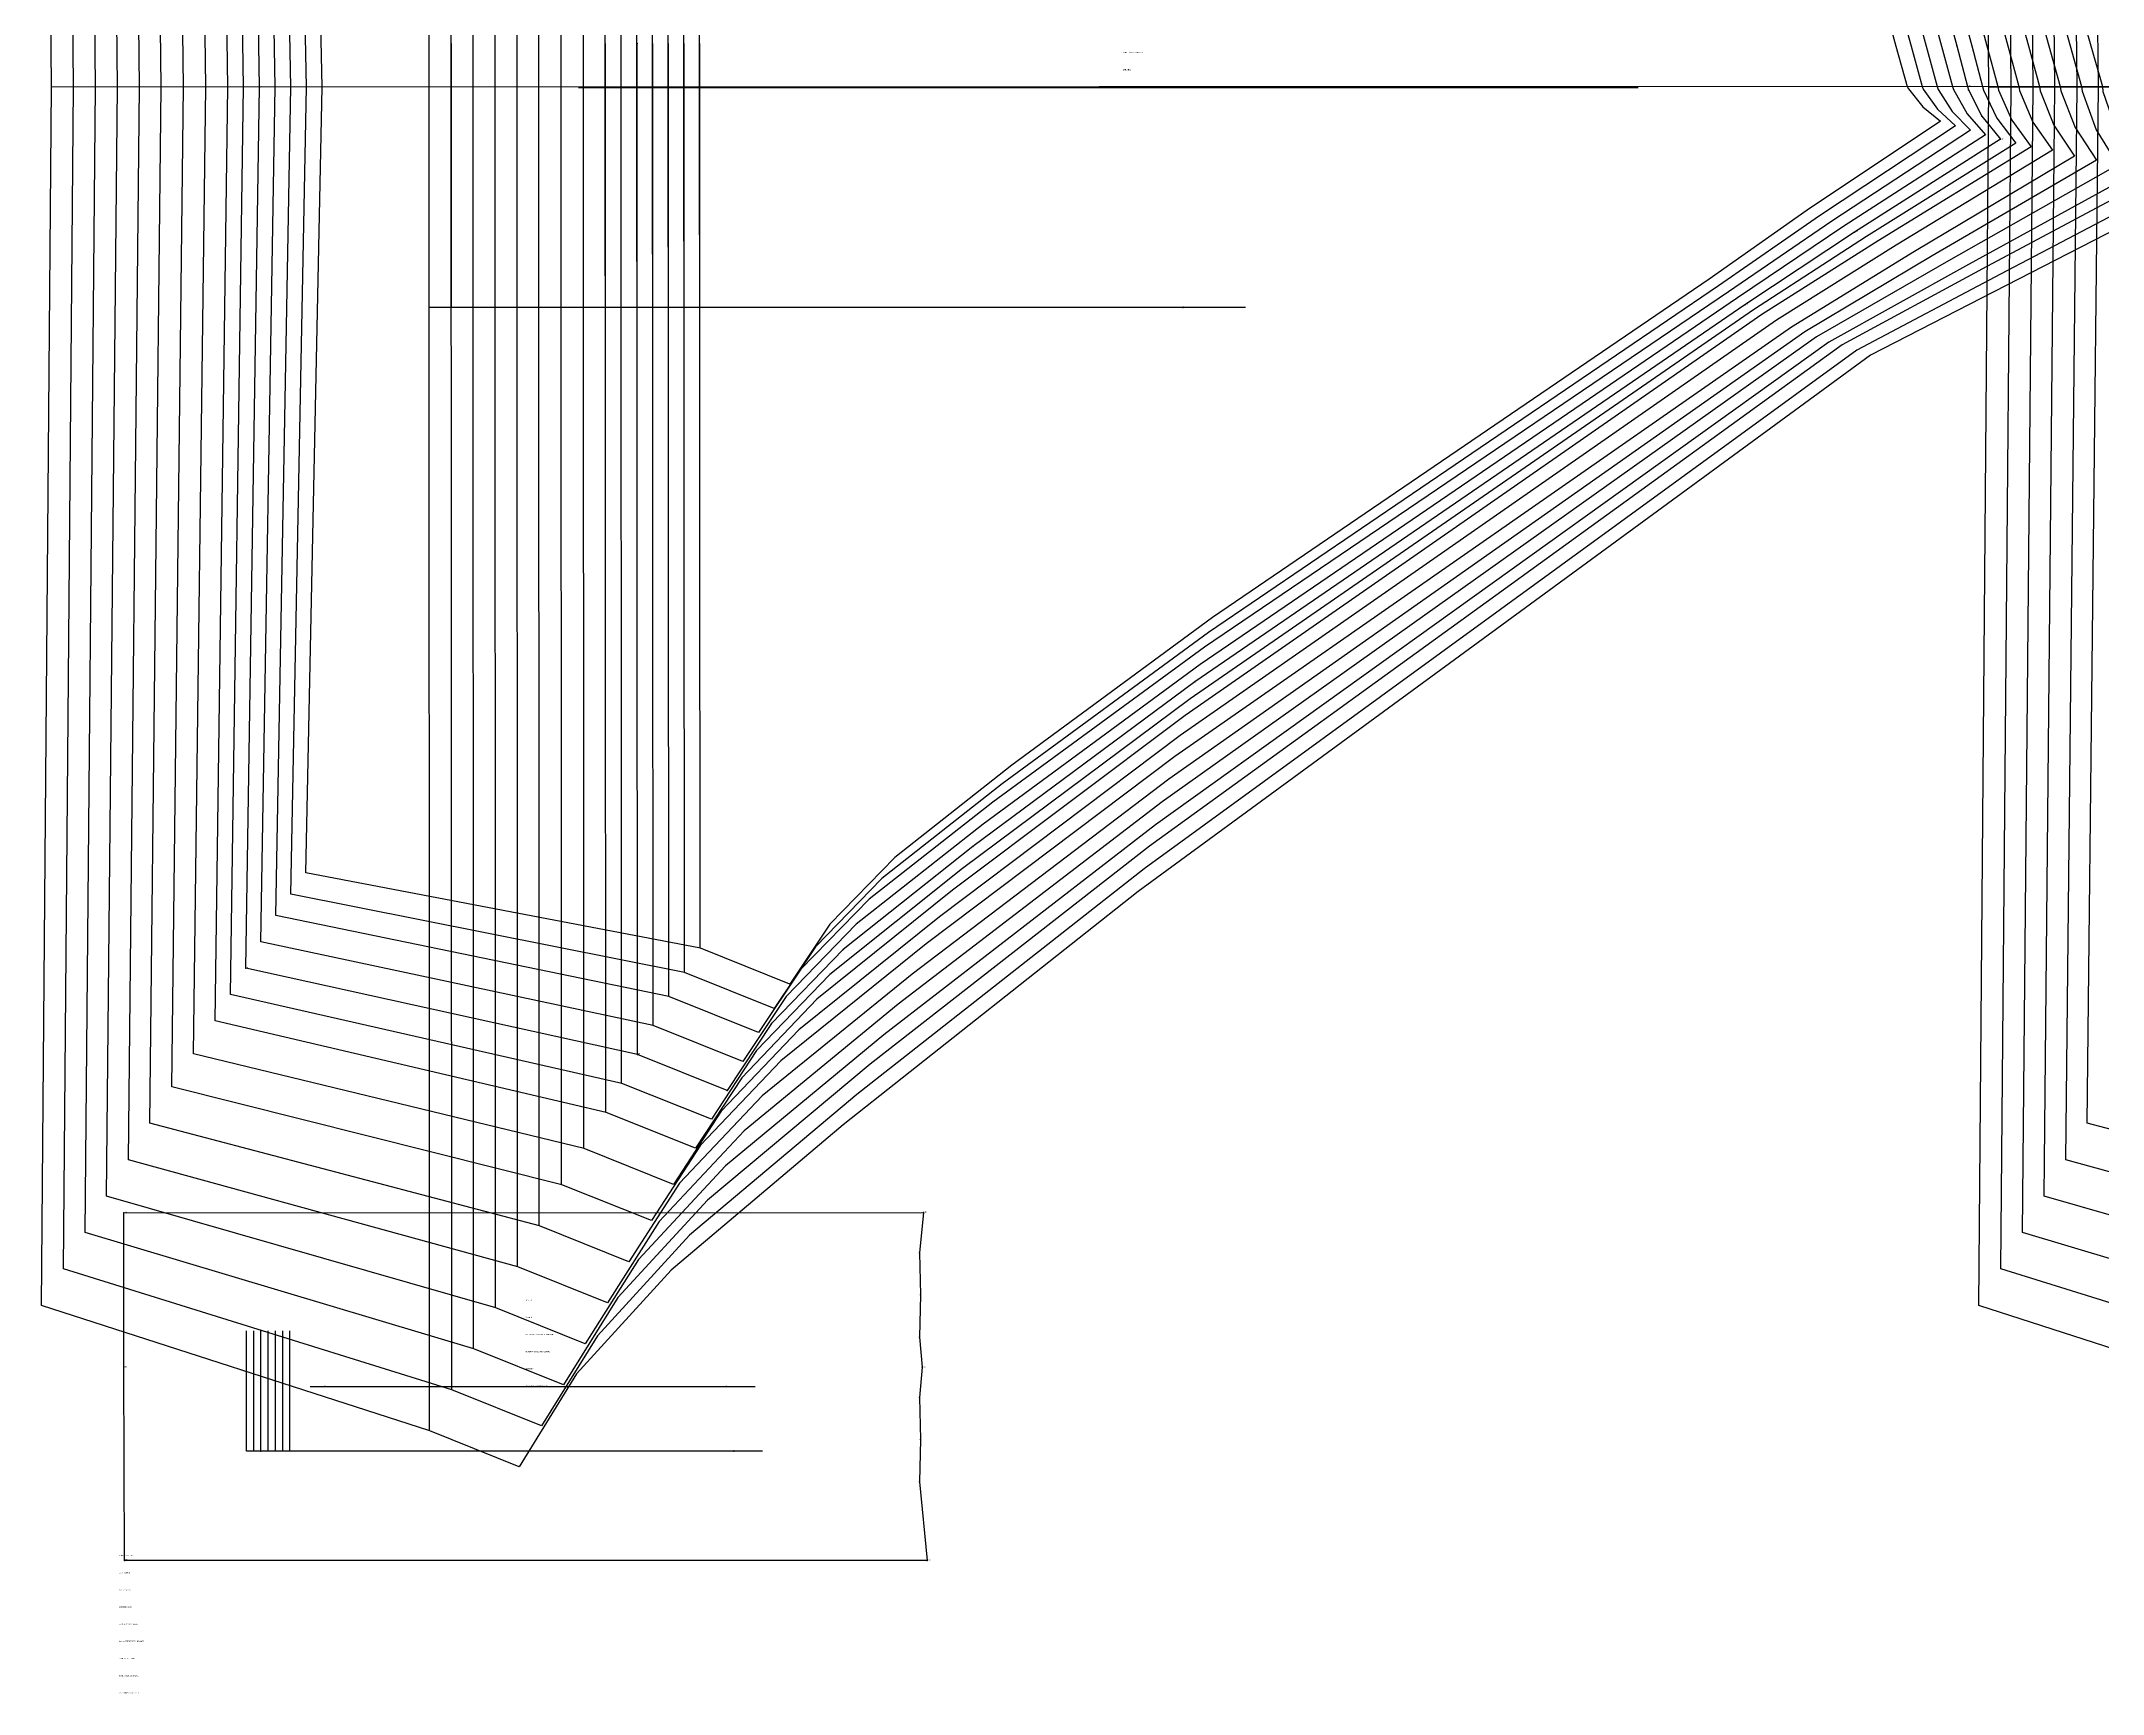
# Model space of a CAD drawing. Extents: x -35 to 1548, y 0 to 910.
# Drawn here: x -16.1 to 411.2, y -0.1 to 342.4 of the extents above; entities that cross this region are included whole.
import ezdxf

# ---------------------------------------------------------------- set-up
doc = ezdxf.new("R2010")
doc.units = 0

# ---------------------------------------------------------------- blocks, each defined once
blk = doc.blocks.new('GMX1416S18SS_42')
at = {"layer": '1'}
for points in [[(38.6919, 170.0251), (42.0904, 332.8569), (38.6487, 495.3635)], [(365.6534, 351.0611), (368.3305, 341.3837), (370.6597, 332.9839), (370.9036, 332.4987), (373.8957, 328.7954), (377.5863, 325.816)], [(377.5863, 325.816), (349.9384, 307.368), (329.6133, 293.0627), (226.6519, 222.9486), (185.0746, 192.3466), (160.7973, 173.2128), (147.3581, 159.413), (139.0625, 146.967)], [(139.0625, 146.967), (120.5002, 154.4117), (38.6919, 170.0251)]]:
    blk.add_lwpolyline(points, dxfattribs=at)
at = {"layer": '5'}
blk.add_line((151.351, 332.8163), (314.8686, 332.8163), dxfattribs=at)
at = {"layer": '7'}
blk.add_line((151.351, 332.8163), (314.8686, 332.8163), dxfattribs=at)
at = {"layer": '8'}
for p, q in [((120.4595, 154.427), (120.2614, 510.9769)), ((370.6597, 332.9839), (42.0904, 332.8569))]:
    blk.add_line(p, q, dxfattribs=at)
blk.add_lwpolyline([(233.5276, 287.2131), (120.3783, 287.2131), (120.3783, 341.9044)], dxfattribs=at)
at = {"layer": '1'}
for s, p in [('SIZE: 42', (208.1175, 336.3723)), ('Piece Name: GMX1416S18SS', (208.1175, 332.8163))]:
    blk.add_text(s, height=0.25, dxfattribs=at).set_placement(p)
blk = doc.blocks.new('GMX1416S18SS_44')
at = {"layer": '1'}
for points in [[(35.5855, 165.6157), (38.8341, 332.8569), (35.5423, 499.7755)], [(368.8157, 351.0661), (371.47, 341.3862), (373.7814, 332.9864), (374.01, 332.453), (376.9538, 328.3027), (380.6927, 324.8788)], [(380.6927, 324.8788), (352.4555, 306.2174), (331.5793, 291.6987), (225.8086, 219.8498), (183.0934, 188.4909), (158.1481, 168.8796), (144.3356, 154.7318), (135.8062, 141.9657)], [(135.8062, 141.9657), (117.2439, 149.4105), (35.5855, 165.6157)]]:
    blk.add_lwpolyline(points, dxfattribs=at)
at = {"layer": '5'}
blk.add_line((148.0948, 332.8163), (311.6123, 332.8163), dxfattribs=at)
at = {"layer": '7'}
blk.add_line((148.0948, 332.8163), (311.6123, 332.8163), dxfattribs=at)
at = {"layer": '8'}
for p, q in [((117.2033, 149.4257), (117.0052, 515.9782)), ((373.7814, 332.9864), (38.8341, 332.8569))]:
    blk.add_line(p, q, dxfattribs=at)
blk.add_lwpolyline([(230.2714, 287.2131), (117.122, 287.2131), (117.122, 341.9044)], dxfattribs=at)
at = {"layer": '1'}
for s, p in [('SIZE: 44', (208.1175, 336.3723)), ('Piece Name: GMX1416S18SS', (208.1175, 332.8163))]:
    blk.add_text(s, height=0.25, dxfattribs=at).set_placement(p)
blk = doc.blocks.new('GMX1416S18SS_46')
at = {"layer": '1'}
for points in [[(32.479, 161.2113), (35.5804, 332.8569), (32.4359, 504.1875)], [(371.9805, 351.0712), (374.6145, 341.3913), (376.9081, 332.989), (377.1189, 332.4073), (380.0145, 327.815), (383.7991, 323.944)], [(383.7991, 323.944), (355.0311, 305.1201), (333.657, 290.4414), (225.0161, 216.8119), (181.1376, 184.6708), (155.5141, 164.5667), (141.3206, 150.0607), (132.5525, 136.967)], [(132.5525, 136.967), (113.9902, 144.4118), (32.479, 161.2113)]]:
    blk.add_lwpolyline(points, dxfattribs=at)
at = {"layer": '5'}
blk.add_line((144.841, 332.8163), (308.3586, 332.8163), dxfattribs=at)
at = {"layer": '7'}
blk.add_line((144.841, 332.8163), (308.3586, 332.8163), dxfattribs=at)
at = {"layer": '8'}
for p, q in [((113.9495, 144.427), (113.7514, 520.9795)), ((376.9081, 332.989), (35.5804, 332.8569))]:
    blk.add_line(p, q, dxfattribs=at)
blk.add_lwpolyline([(227.0176, 287.2156), (113.8683, 287.2156), (113.8683, 341.9044)], dxfattribs=at)
at = {"layer": '1'}
for s, p in [('SIZE: 46', (208.1175, 336.3723)), ('Piece Name: GMX1416S18SS', (208.1175, 332.8163))]:
    blk.add_text(s, height=0.25, dxfattribs=at).set_placement(p)
blk = doc.blocks.new('GMX1416S18SS_48')
at = {"layer": '1'}
for points in [[(29.365, 155.7529), (32.3317, 332.8569), (29.3218, 509.6485)], [(375.1504, 351.0763), (377.7666, 341.3913), (380.045, 332.9915), (380.2406, 332.3591), (383.0854, 327.3222), (386.9132, 323.0068)], [(386.9132, 323.0068), (357.5, 304.0279), (335.5213, 289.1943), (224.0916, 213.2534), (179.0955, 180.1089), (152.8217, 159.3851), (138.2776, 144.4422), (129.3038, 130.965)], [(129.3038, 130.965), (110.7415, 138.4097), (29.365, 155.7529)]]:
    blk.add_lwpolyline(points, dxfattribs=at)
at = {"layer": '5'}
blk.add_line((141.5924, 332.8163), (305.1099, 332.8163), dxfattribs=at)
at = {"layer": '7'}
blk.add_line((141.5924, 332.8163), (305.1099, 332.8163), dxfattribs=at)
at = {"layer": '8'}
for p, q in [((110.7009, 138.425), (110.5028, 526.9789)), ((380.045, 332.9915), (32.3317, 332.8569))]:
    blk.add_line(p, q, dxfattribs=at)
blk.add_lwpolyline([(223.769, 287.2131), (110.6196, 287.2131), (110.6196, 341.9044)], dxfattribs=at)
at = {"layer": '1'}
for s, p in [('SIZE: 48', (208.1175, 336.3723)), ('Piece Name: GMX1416S18SS', (208.1175, 332.8163))]:
    blk.add_text(s, height=0.25, dxfattribs=at).set_placement(p)
blk = doc.blocks.new('GMX1416S18SS_50')
at = {"layer": '1'}
for points in [[(26.2484, 150.2969), (29.0907, 332.8569), (26.2052, 515.1095)], [(378.328, 351.0814), (380.9289, 341.3989), (383.1895, 332.9941), (383.3699, 332.3184), (386.1613, 326.8345), (390.0297, 322.0746)], [(390.0297, 322.0746), (359.7707, 302.8468), (336.9996, 287.7643), (222.9943, 209.5958), (176.9644, 175.4887), (150.0912, 154.1679), (135.2246, 138.8085), (126.0628, 124.9655)], [(126.0628, 124.9655), (107.5005, 132.4102), (26.2484, 150.2969)]]:
    blk.add_lwpolyline(points, dxfattribs=at)
at = {"layer": '2'}
for p in [(107.3786, 341.9044), (29.0907, 332.8569), (138.3513, 332.8163), (301.8689, 332.8163), (383.1895, 332.9941), (383.3699, 332.3184), (390.0297, 322.0746), (390.0297, 322.0746), (107.3786, 287.2131), (220.5279, 287.2131), (26.2484, 150.2969), (26.2484, 150.2969), (107.4598, 132.4255), (126.0628, 124.9655), (126.0628, 124.9655)]:
    blk.add_point(p, dxfattribs=at)
at = {"layer": '3'}
for p in [(380.9289, 341.3989), (29.0907, 332.8569), (383.1895, 332.9941), (386.1613, 326.8345), (359.7707, 302.8468), (336.9996, 287.7643), (222.9943, 209.5958), (176.9644, 175.4887), (150.0912, 154.1679), (135.2246, 138.8085), (107.5005, 132.4102)]:
    blk.add_point(p, dxfattribs=at)
at = {"layer": '4'}
blk.add_point((383.1895, 332.9941, -3.998), dxfattribs=at)
at = {"layer": '5'}
blk.add_line((138.3513, 332.8163), (301.8689, 332.8163), dxfattribs=at)
at = {"layer": '7'}
blk.add_line((138.3513, 332.8163), (301.8689, 332.8163), dxfattribs=at)
at = {"layer": '8'}
for p, q in [((107.4598, 132.4255), (107.2617, 532.9784)), ((383.1895, 332.9941), (29.0907, 332.8569))]:
    blk.add_line(p, q, dxfattribs=at)
blk.add_lwpolyline([(220.5279, 287.2131), (107.3786, 287.2131), (107.3786, 341.9044)], dxfattribs=at)
at = {"layer": '1'}
for s, p in [('ANNOTATION: 2XFABRIC', (208.1175, 339.9282)), ('Quantity: 0', (208.1175, 336.3723)), ('Piece Name: GMX1416S18SS', (208.1175, 332.8163))]:
    blk.add_text(s, height=0.25, dxfattribs=at).set_placement(p)
at = {"layer": '2'}
for s, p in [('# 20', (29.0907, 332.8569)), ('# 16', (383.1895, 332.9941)), ('# 17', (390.0297, 322.0746)), ('# 17', (390.0297, 322.0746)), ('# 3', (26.2484, 150.2969)), ('# 3', (26.2484, 150.2969)), ('# 2', (107.4598, 132.4255)), ('# 1', (126.0628, 124.9655))]:
    blk.add_text(s, height=0.25, dxfattribs=at).set_placement(p)
at = {"layer": '3'}
for s, p in [('# 4', (29.0907, 332.8569)), ('# 16', (383.1895, 332.9941)), ('# 18', (359.7707, 302.8468)), ('# 19', (336.9996, 287.7643)), ('# 2', (107.5005, 132.4102))]:
    blk.add_text(s, height=0.25, dxfattribs=at).set_placement(p)
at = {"layer": '8'}
for s, p in [('NM', (383.1895, 332.9941)), ('B', (220.5279, 287.2131)), ('NM', (107.4598, 132.4255))]:
    blk.add_text(s, height=0.25, dxfattribs=at).set_placement(p)
blk = doc.blocks.new('GMX1416S18SS_52')
at = {"layer": '1'}
for points in [[(23.0887, 144.841), (25.8115, 332.8569), (23.0455, 520.5705)], [(381.4674, 351.0865), (384.0531, 341.4015), (386.301, 332.9966), (386.4712, 332.2752), (389.25, 326.4129), (393.1895, 321.2821)], [(393.1895, 321.2821), (362.2218, 301.9248), (338.7903, 286.7102), (222.0138, 206.1236), (174.874, 170.9776), (147.3556, 149.0117), (132.1436, 133.2002), (122.7836, 118.966)], [(122.7836, 118.966), (104.2213, 126.4108), (23.0887, 144.841)]]:
    blk.add_lwpolyline(points, dxfattribs=at)
at = {"layer": '5'}
blk.add_line((135.0722, 332.8163), (298.5897, 332.8163), dxfattribs=at)
at = {"layer": '7'}
blk.add_line((135.0722, 332.8163), (298.5897, 332.8163), dxfattribs=at)
at = {"layer": '8'}
for p, q in [((104.1807, 126.426), (103.9826, 538.9779)), ((386.301, 332.9966), (25.8115, 332.8569))]:
    blk.add_line(p, q, dxfattribs=at)
blk.add_lwpolyline([(217.2488, 287.2131), (104.0994, 287.2131), (104.0994, 341.9044)], dxfattribs=at)
at = {"layer": '1'}
for s, p in [('SIZE: 52', (208.1175, 336.3723)), ('Piece Name: GMX1416S18SS', (208.1175, 332.8163))]:
    blk.add_text(s, height=0.25, dxfattribs=at).set_placement(p)
blk = doc.blocks.new('GMX1416S18SS_54')
at = {"layer": '1'}
for points in [[(19.9238, 139.3826), (22.54, 332.8569), (19.8806, 526.029)], [(384.617, 351.0915), (387.1875, 341.404), (389.4227, 332.9991), (389.5802, 332.2397), (392.3488, 325.9964), (396.3544, 320.4973)], [(396.3544, 320.4973), (364.6501, 301.0383), (340.5277, 285.7196), (221.008, 202.6844), (172.7734, 166.4844), (144.6175, 143.8631), (129.0676, 127.597), (119.5121, 112.9666)], [(119.5121, 112.9666), (100.9498, 120.4113), (19.9238, 139.3826)]]:
    blk.add_lwpolyline(points, dxfattribs=at)
at = {"layer": '5'}
blk.add_line((131.8006, 332.8163), (295.3208, 332.8163), dxfattribs=at)
at = {"layer": '7'}
blk.add_line((131.8006, 332.8163), (295.3208, 332.8163), dxfattribs=at)
at = {"layer": '8'}
for p, q in [((100.9092, 120.4265), (100.7111, 544.9774)), ((389.4227, 332.9991), (22.54, 332.8569))]:
    blk.add_line(p, q, dxfattribs=at)
blk.add_lwpolyline([(213.9773, 287.2131), (100.8304, 287.2131), (100.8304, 341.9044)], dxfattribs=at)
at = {"layer": '1'}
for s, p in [('SIZE: 54', (208.1175, 336.3723)), ('Piece Name: GMX1416S18SS', (208.1175, 332.8163))]:
    blk.add_text(s, height=0.25, dxfattribs=at).set_placement(p)
blk = doc.blocks.new('GMX1416S18SS_56')
at = {"layer": '1'}
for points in [[(15.4585, 132.5347), (17.9934, 332.8569), (15.4153, 532.8768)], [(388.9147, 351.0992), (391.5258, 341.4065), (393.7966, 333.0017), (393.949, 332.2016), (396.7303, 325.6204), (400.8197, 319.7886)], [(400.8197, 319.7886), (368.389, 300.1188), (343.5858, 284.5969), (219.9437, 198.4807), (170.0429, 160.9395), (140.9218, 137.4852), (124.8411, 120.6272), (114.9655, 105.4659)], [(114.9655, 105.4659), (96.4032, 112.9107), (15.4585, 132.5347)]]:
    blk.add_lwpolyline(points, dxfattribs=at)
at = {"layer": '5'}
blk.add_line((127.2541, 332.8163), (290.7716, 332.8163), dxfattribs=at)
at = {"layer": '7'}
blk.add_line((127.2541, 332.8163), (290.7716, 332.8163), dxfattribs=at)
at = {"layer": '8'}
for p, q in [((96.3626, 112.9259), (96.1645, 552.4805)), ((393.7966, 333.0017), (17.9934, 332.8569))]:
    blk.add_line(p, q, dxfattribs=at)
blk.add_lwpolyline([(209.4307, 287.2131), (96.2813, 287.2131), (96.2813, 341.9044)], dxfattribs=at)
at = {"layer": '1'}
for s, p in [('SIZE: 56', (208.1175, 336.3723)), ('Piece Name: GMX1416S18SS', (208.1175, 332.8163))]:
    blk.add_text(s, height=0.25, dxfattribs=at).set_placement(p)
blk = doc.blocks.new('GMX1416S18SS_58')
at = {"layer": '1'}
for points in [[(10.9144, 125.6894), (13.3732, 332.8569), (10.8713, 539.7247)], [(393.1413, 351.1068), (395.7905, 341.4142), (398.0942, 333.0042), (398.239, 332.1381), (401.0889, 324.9651), (405.3663, 318.5719)], [(405.3663, 318.5719), (372.1939, 298.7853), (346.6948, 283.1415), (218.8718, 194.1221), (167.287, 155.3134), (137.1804, 131.0691), (120.5535, 113.6397), (110.3453, 97.9678)], [(110.3453, 97.9678), (91.783, 105.4126), (10.9144, 125.6894)]]:
    blk.add_lwpolyline(points, dxfattribs=at)
at = {"layer": '5'}
blk.add_line((122.6338, 332.8163), (286.1514, 332.8163), dxfattribs=at)
at = {"layer": '7'}
blk.add_line((122.6338, 332.8163), (286.1514, 332.8163), dxfattribs=at)
at = {"layer": '8'}
for p, q in [((91.7423, 105.4278), (91.5442, 559.9811)), ((398.0942, 333.0042), (13.3732, 332.8569))]:
    blk.add_line(p, q, dxfattribs=at)
blk.add_lwpolyline([(204.8104, 287.2156), (91.661, 287.2156), (91.661, 341.9044)], dxfattribs=at)
at = {"layer": '1'}
for s, p in [('SIZE: 58', (208.1175, 336.3723)), ('Piece Name: GMX1416S18SS', (208.1175, 332.8163))]:
    blk.add_text(s, height=0.25, dxfattribs=at).set_placement(p)
blk = doc.blocks.new('GMX1416S18SS_60')
at = {"layer": '1'}
for points in [[(6.3501, 118.138), (8.7351, 332.8569), (6.3069, 547.2735)], [(397.3526, 351.1144), (400.0348, 341.4192), (402.3691, 333.0068), (402.5164, 332.0898), (405.4653, 324.5003), (409.9281, 317.721)], [(409.9281, 317.721), (375.8286, 297.8938), (349.4583, 282.1915), (217.5815, 189.4764), (164.3736, 149.0777), (133.3272, 123.8479), (116.2, 105.7352), (105.7072, 89.4665)], [(105.7072, 89.4665), (87.1449, 96.9112), (6.3501, 118.138)]]:
    blk.add_lwpolyline(points, dxfattribs=at)
at = {"layer": '5'}
blk.add_line((117.9958, 332.8163), (281.5133, 332.8163), dxfattribs=at)
at = {"layer": '7'}
blk.add_line((117.9958, 332.8163), (281.5133, 332.8163), dxfattribs=at)
at = {"layer": '8'}
for p, q in [((87.1043, 96.9265), (86.9061, 568.4774)), ((402.3691, 333.0068), (8.7351, 332.8569))]:
    blk.add_line(p, q, dxfattribs=at)
blk.add_lwpolyline([(200.1724, 287.2131), (87.023, 287.2131), (87.023, 341.9044)], dxfattribs=at)
at = {"layer": '1'}
for s, p in [('SIZE: 60', (208.1175, 336.3723)), ('Piece Name: GMX1416S18SS', (208.1175, 332.8163))]:
    blk.add_text(s, height=0.25, dxfattribs=at).set_placement(p)
blk = doc.blocks.new('GMX1416S18SS_62')
at = {"layer": '1'}
for points in [[(1.933, 110.5917), (4.2495, 332.8569), (1.8898, 554.8224)], [(401.7188, 351.122), (404.4316, 341.4243), (406.7963, 333.0093), (406.9284, 332.0466), (409.8316, 324.0101), (414.3452, 316.7889)], [(414.3452, 316.7889), (379.2093, 296.9083), (351.8662, 281.145), (216.2023, 184.7723), (161.478, 142.8014), (129.5578, 116.5988), (111.9709, 97.818), (101.2216, 80.9702)], [(101.2216, 80.9702), (82.6593, 88.4149), (1.933, 110.5917)]]:
    blk.add_lwpolyline(points, dxfattribs=at)
at = {"layer": '5'}
blk.add_line((113.5101, 332.8163), (277.0277, 332.8163), dxfattribs=at)
at = {"layer": '7'}
blk.add_line((113.5101, 332.8163), (277.0277, 332.8163), dxfattribs=at)
at = {"layer": '8'}
for p, q in [((82.6186, 88.4301), (82.4205, 576.9763)), ((406.7963, 333.0093), (4.2495, 332.8569))]:
    blk.add_line(p, q, dxfattribs=at)
blk.add_lwpolyline([(195.6867, 287.2156), (82.5374, 287.2156), (82.5374, 341.9044)], dxfattribs=at)
at = {"layer": '1'}
for s, p in [('SIZE: 62', (208.1175, 336.3723)), ('Piece Name: GMX1416S18SS', (208.1175, 332.8163))]:
    blk.add_text(s, height=0.25, dxfattribs=at).set_placement(p)
blk = doc.blocks.new('GMX1416S18SS_64')
at = {"layer": '1'}
for points in [[(-2.5807, 103.0402), (-0.3277, 332.8569), (-2.6239, 562.3713)], [(405.9886, 351.1271), (408.7343, 341.4269), (411.1219, 333.0118), (411.2438, 331.9806), (414.1877, 323.3751), (418.8587, 315.6078)], [(418.8587, 315.6078), (382.7247, 295.7577), (354.4393, 280.0071), (214.8561, 180.0276), (158.5672, 136.5047), (125.7377, 109.3471), (107.6681, 89.8932), (96.6445, 72.4688)], [(96.6445, 72.4688), (78.0822, 79.9135), (-2.5807, 103.0402)]]:
    blk.add_lwpolyline(points, dxfattribs=at)
at = {"layer": '5'}
blk.add_line((108.933, 332.8163), (272.4506, 332.8163), dxfattribs=at)
at = {"layer": '7'}
blk.add_line((108.933, 332.8163), (272.4506, 332.8163), dxfattribs=at)
at = {"layer": '8'}
for p, q in [((78.0416, 79.9288), (77.8434, 585.4751)), ((411.1219, 333.0118), (-0.3277, 332.8569))]:
    blk.add_line(p, q, dxfattribs=at)
blk.add_lwpolyline([(191.1096, 287.2131), (77.9603, 287.2131), (77.9603, 341.9044)], dxfattribs=at)
at = {"layer": '1'}
for s, p in [('SIZE: 64', (208.1175, 336.3723)), ('Piece Name: GMX1416S18SS', (208.1175, 332.8163))]:
    blk.add_text(s, height=0.25, dxfattribs=at).set_placement(p)
blk = doc.blocks.new('GMX1416S18SS_66')
at = {"layer": '1'}
for points in [[(-7.0536, 95.5041), (-4.8616, 332.8569), (-7.0968, 569.91)], [(423.3317, 314.9982), (386.3061, 295.2065), (357.1799, 279.4991), (213.5988, 175.5953), (155.7071, 130.3833), (121.9607, 102.1843), (103.4035, 82.0141), (92.1132, 63.9725)], [(92.1132, 63.9725), (73.5508, 71.4172), (-7.0536, 95.5041)]]:
    blk.add_lwpolyline(points, dxfattribs=at)
at = {"layer": '5'}
blk.add_line((104.4017, 332.8163), (267.9192, 332.8163), dxfattribs=at)
at = {"layer": '7'}
blk.add_line((104.4017, 332.8163), (267.9192, 332.8163), dxfattribs=at)
at = {"layer": '8'}
for p, q in [((73.5102, 71.4325), (73.3095, 593.9765)), ((415.4932, 333.0144), (-4.8616, 332.8569))]:
    blk.add_line(p, q, dxfattribs=at)
blk.add_lwpolyline([(186.5783, 287.2156), (73.4289, 287.2156), (73.4289, 341.9044)], dxfattribs=at)
at = {"layer": '1'}
for s, p in [('SIZE: 66', (208.1175, 336.3723)), ('Piece Name: GMX1416S18SS', (208.1175, 332.8163))]:
    blk.add_text(s, height=0.25, dxfattribs=at).set_placement(p)
blk = doc.blocks.new('GMX1416S18SS_68')
at = {"layer": '1'}
for points in [[(-11.5418, 87.9526), (-9.4082, 332.8569), (-11.585, 577.4589)], [(427.8173, 313.9212), (390.0348, 294.1041), (360.1924, 278.3637), (212.4812, 170.8633), (152.936, 124.1019), (118.2244, 94.9427), (99.154, 74.0995), (87.5666, 55.4711)], [(87.5666, 55.4711), (69.0017, 62.9158), (-11.5418, 87.9526)]]:
    blk.add_lwpolyline(points, dxfattribs=at)
at = {"layer": '5'}
blk.add_line((99.8525, 332.8163), (263.3727, 332.8163), dxfattribs=at)
at = {"layer": '7'}
blk.add_line((99.8525, 332.8163), (263.3727, 332.8163), dxfattribs=at)
at = {"layer": '8'}
for p, q in [((68.9611, 62.9311), (68.7629, 602.4728)), ((419.8417, 333.0169), (-9.4082, 332.8569))]:
    blk.add_line(p, q, dxfattribs=at)
blk.add_lwpolyline([(182.0291, 287.2131), (68.8823, 287.2131), (68.8823, 341.9044)], dxfattribs=at)
at = {"layer": '1'}
for s, p in [('SIZE: 68', (208.1149, 336.3723)), ('Piece Name: GMX1416S18SS', (208.1149, 332.8163))]:
    blk.add_text(s, height=0.25, dxfattribs=at).set_placement(p)
blk = doc.blocks.new('GMX1416S18SS_70')
at = {"layer": '1'}
for points in [[(-16.0859, 80.4038), (-14.0082, 332.8569), (-16.129, 585.0078)], [(432.3639, 312.9001), (393.7153, 293.0779), (363.0626, 277.3173), (211.262, 166.177), (150.081, 117.8459), (114.422, 87.7139), (94.8436, 66.1924), (82.9641, 46.9748)], [(82.9641, 46.9748), (64.4018, 54.4196), (-16.0859, 80.4038)]]:
    blk.add_lwpolyline(points, dxfattribs=at)
at = {"layer": '5'}
blk.add_line((95.2526, 332.8163), (258.7702, 332.8163), dxfattribs=at)
at = {"layer": '7'}
blk.add_line((95.2526, 332.8163), (258.7702, 332.8163), dxfattribs=at)
at = {"layer": '8'}
for p, q in [((64.3611, 54.4348), (64.163, 610.9716)), ((424.1394, 333.0195), (-14.0082, 332.8569))]:
    blk.add_line(p, q, dxfattribs=at)
blk.add_lwpolyline([(177.4292, 287.2156), (64.2798, 287.2156), (64.2798, 341.9044)], dxfattribs=at)
at = {"layer": '1'}
for s, p in [('SIZE: 70', (208.1175, 336.3723)), ('Piece Name: GMX1416S18SS', (208.1175, 332.8163))]:
    blk.add_text(s, height=0.25, dxfattribs=at).set_placement(p)
blk = doc.blocks.new('GMX1416S18SS1_60')
at = {"layer": '1'}
for points in [[(407.9622, 118.138), (410.3472, 332.8569), (407.919, 547.2735)], [(507.3193, 89.4665), (488.757, 96.9112), (407.9622, 118.138)]]:
    blk.add_lwpolyline(points, dxfattribs=at)
at = {"layer": '8'}
blk.add_line((803.9812, 333.0068), (410.3472, 332.8569), dxfattribs=at)
blk = doc.blocks.new('GMX1416S18SS1_62')
at = {"layer": '1'}
for points in [[(403.5476, 110.5917), (405.8641, 332.8569), (403.5045, 554.8224)], [(502.8362, 80.9702), (484.2739, 88.4149), (403.5476, 110.5917)]]:
    blk.add_lwpolyline(points, dxfattribs=at)
at = {"layer": '8'}
blk.add_line((808.4084, 333.0093), (405.8641, 332.8569), dxfattribs=at)
blk = doc.blocks.new('GMX1416S18SS1_64')
at = {"layer": '1'}
for points in [[(399.0315, 103.0402), (401.2845, 332.8569), (398.9883, 562.3713)], [(498.2566, 72.4688), (479.6943, 79.9135), (399.0315, 103.0402)]]:
    blk.add_lwpolyline(points, dxfattribs=at)
at = {"layer": '8'}
blk.add_line((812.734, 333.0118), (401.2845, 332.8569), dxfattribs=at)
blk = doc.blocks.new('GMX1416S18SS1_66')
at = {"layer": '1'}
for points in [[(394.5611, 95.5041), (396.7531, 332.8569), (394.5179, 569.91)], [(493.7253, 63.9725), (475.1629, 71.4172), (394.5611, 95.5041)]]:
    blk.add_lwpolyline(points, dxfattribs=at)
at = {"layer": '8'}
blk.add_line((817.1054, 333.0144), (396.7531, 332.8569), dxfattribs=at)
blk = doc.blocks.new('GMX1416S18SS1_68')
at = {"layer": '1'}
for points in [[(390.0729, 87.9526), (392.2065, 332.8569), (390.0297, 577.4589)], [(489.1787, 55.4711), (470.6163, 62.9158), (390.0729, 87.9526)]]:
    blk.add_lwpolyline(points, dxfattribs=at)
at = {"layer": '8'}
blk.add_line((821.4564, 333.0169), (392.2065, 332.8569), dxfattribs=at)
blk = doc.blocks.new('GMX1416S18SS1_70')
at = {"layer": '1'}
for points in [[(385.5263, 80.4038), (387.604, 332.8569), (385.4832, 585.0078)], [(484.5762, 46.9748), (466.0138, 54.4196), (385.5263, 80.4038)]]:
    blk.add_lwpolyline(points, dxfattribs=at)
at = {"layer": '8'}
blk.add_line((825.7515, 333.0195), (387.604, 332.8569), dxfattribs=at)
blk = doc.blocks.new('GMX1416S18IY_42')
at = {"layer": '1'}
for points in [[(1.0084, 99.596), (166.7307, 99.6392)], [(1.0084, 67.5844), (1.0084, 67.5844), (1.0084, 99.596)], [(166.7307, 99.6392), (165.923, 91.3156), (166.1211, 82.5856), (166.1211, 82.5856), (165.9205, 73.8201), (166.4818, 67.5844)], [(1.105, 27.5718), (1.0084, 67.5844)], [(166.4818, 67.5844), (165.9205, 61.3487), (166.1211, 52.5831), (166.1211, 52.5831), (165.923, 43.8531), (167.5105, 27.5286)], [(167.5105, 27.5286), (1.105, 27.5718)]]:
    blk.add_lwpolyline(points, dxfattribs=at)
at = {"layer": '5'}
blk.add_line((48.6385, 63.5839), (131.8896, 63.5839), dxfattribs=at)
at = {"layer": '7'}
blk.add_line((48.6385, 63.5839), (131.8896, 63.5839), dxfattribs=at)
at = {"layer": '8'}
blk.add_lwpolyline([(133.411, 50.2133), (35.4203, 50.2133), (35.4203, 75.1561)], dxfattribs=at)
at = {"layer": '1'}
for s, p in [('SIZE: 42', (84.2595, 67.1399)), ('Piece Name: GMX1416S18IY', (84.2595, 63.5839))]:
    blk.add_text(s, height=0.25, dxfattribs=at).set_placement(p)
blk = doc.blocks.new('GMX1416S18IY_44')
at = {"layer": '1'}
for points in [[(1.0084, 99.596), (166.7307, 99.6392)], [(1.0084, 67.5844), (1.0084, 67.5844), (1.0084, 99.596)], [(166.7307, 99.6392), (165.923, 91.3156), (166.1211, 82.5856), (166.1211, 82.5856), (165.9205, 73.8201), (166.4818, 67.5844)], [(1.105, 27.5718), (1.0084, 67.5844)], [(166.4818, 67.5844), (165.9205, 61.3487), (166.1211, 52.5831), (166.1211, 52.5831), (165.923, 43.8531), (167.5105, 27.5286)], [(167.5105, 27.5286), (1.105, 27.5718)]]:
    blk.add_lwpolyline(points, dxfattribs=at)
at = {"layer": '5'}
blk.add_line((47.1374, 63.5839), (130.3884, 63.5839), dxfattribs=at)
at = {"layer": '7'}
blk.add_line((47.1374, 63.5839), (130.3884, 63.5839), dxfattribs=at)
at = {"layer": '8'}
blk.add_lwpolyline([(131.9099, 50.2133), (33.9192, 50.2133), (33.9192, 75.1561)], dxfattribs=at)
at = {"layer": '1'}
for s, p in [('SIZE: 44', (84.2595, 67.1399)), ('Piece Name: GMX1416S18IY', (84.2595, 63.5839))]:
    blk.add_text(s, height=0.25, dxfattribs=at).set_placement(p)
blk = doc.blocks.new('GMX1416S18IY_46')
at = {"layer": '1'}
for points in [[(1.0084, 99.596), (166.7307, 99.6392)], [(1.0084, 67.5844), (1.0084, 67.5844), (1.0084, 99.596)], [(166.7307, 99.6392), (165.923, 91.3156), (166.1211, 82.5856), (166.1211, 82.5856), (165.9205, 73.8201), (166.4818, 67.5844)], [(1.105, 27.5718), (1.0084, 67.5844)], [(166.4818, 67.5844), (165.9205, 61.3487), (166.1211, 52.5831), (166.1211, 52.5831), (165.923, 43.8531), (167.5105, 27.5286)], [(167.5105, 27.5286), (1.105, 27.5718)]]:
    blk.add_lwpolyline(points, dxfattribs=at)
at = {"layer": '5'}
blk.add_line((45.6362, 63.5839), (128.8873, 63.5839), dxfattribs=at)
at = {"layer": '7'}
blk.add_line((45.6362, 63.5839), (128.8873, 63.5839), dxfattribs=at)
at = {"layer": '8'}
blk.add_lwpolyline([(130.4087, 50.2133), (32.4181, 50.2133), (32.4181, 75.1561)], dxfattribs=at)
at = {"layer": '1'}
for s, p in [('SIZE: 46', (84.2595, 67.1399)), ('Piece Name: GMX1416S18IY', (84.2595, 63.5839))]:
    blk.add_text(s, height=0.25, dxfattribs=at).set_placement(p)
blk = doc.blocks.new('GMX1416S18IY_48')
at = {"layer": '1'}
for points in [[(1.0084, 99.596), (166.7307, 99.6392)], [(1.0084, 67.5844), (1.0084, 67.5844), (1.0084, 99.596)], [(166.7307, 99.6392), (165.923, 91.3156), (166.1211, 82.5856), (166.1211, 82.5856), (165.9205, 73.8201), (166.4818, 67.5844)], [(1.105, 27.5718), (1.0084, 67.5844)], [(166.4818, 67.5844), (165.9205, 61.3487), (166.1211, 52.5831), (166.1211, 52.5831), (165.923, 43.8531), (167.5105, 27.5286)], [(167.5105, 27.5286), (1.105, 27.5718)]]:
    blk.add_lwpolyline(points, dxfattribs=at)
at = {"layer": '5'}
blk.add_line((44.1351, 63.5839), (127.3861, 63.5839), dxfattribs=at)
at = {"layer": '7'}
blk.add_line((44.1351, 63.5839), (127.3861, 63.5839), dxfattribs=at)
at = {"layer": '8'}
blk.add_lwpolyline([(128.9076, 50.2133), (30.9169, 50.2133), (30.9169, 75.1561)], dxfattribs=at)
at = {"layer": '1'}
for s, p in [('SIZE: 48', (84.2595, 67.1399)), ('Piece Name: GMX1416S18IY', (84.2595, 63.5839))]:
    blk.add_text(s, height=0.25, dxfattribs=at).set_placement(p)
blk = doc.blocks.new('GMX1416S18IY_50')
at = {"layer": '1'}
for points in [[(1.0084, 99.596), (166.7307, 99.6392)], [(1.0084, 67.5844), (1.0084, 67.5844), (1.0084, 99.596)], [(166.7307, 99.6392), (165.923, 91.3156), (166.1211, 82.5856), (166.1211, 82.5856), (165.9205, 73.8201), (166.4818, 67.5844)], [(1.105, 27.5718), (1.0084, 67.5844)], [(166.4818, 67.5844), (165.9205, 61.3487), (166.1211, 52.5831), (166.1211, 52.5831), (165.923, 43.8531), (167.5105, 27.5286)], [(167.5105, 27.5286), (1.105, 27.5718)]]:
    blk.add_lwpolyline(points, dxfattribs=at)
at = {"layer": '2'}
for p in [(1.0084, 99.596), (1.0084, 99.596), (166.7307, 99.6392), (166.7307, 99.6392), (165.923, 91.3156), (166.1211, 82.5856), (166.1211, 82.5856), (29.4158, 75.1561), (165.9205, 73.8201), (1.0084, 67.5844), (1.0084, 67.5844), (1.0084, 67.5844), (166.4818, 67.5844), (166.4818, 67.5844), (42.6339, 63.5839), (125.885, 63.5839), (165.9205, 61.3487), (166.1211, 52.5831), (166.1211, 52.5831), (29.4158, 50.2133), (127.4065, 50.2133), (165.923, 43.8531), (1.105, 27.5718), (1.105, 27.5718), (167.5105, 27.5286), (167.5105, 27.5286)]:
    blk.add_point(p, dxfattribs=at)
at = {"layer": '4'}
for p in [(166.1211, 82.5856, -3.998), (1.0084, 67.5844, -3.998), (1.0084, 67.5844, -3.998), (166.4818, 67.5844, -3.998), (166.4818, 67.5844, -3.998), (166.1211, 52.5831, -3.998)]:
    blk.add_point(p, dxfattribs=at)
at = {"layer": '5'}
blk.add_line((42.6339, 63.5839), (125.885, 63.5839), dxfattribs=at)
at = {"layer": '7'}
blk.add_line((42.6339, 63.5839), (125.885, 63.5839), dxfattribs=at)
at = {"layer": '8'}
blk.add_lwpolyline([(127.4065, 50.2133), (29.4158, 50.2133), (29.4158, 75.1561)], dxfattribs=at)
at = {"layer": '1'}
for s, p in [('SIZE: 50', (84.2595, 81.3639)), ('Fabric: 2', (84.2595, 77.8079)), ('CATEGORY: PLACKET U_INTERLIN', (84.2595, 74.2519)), ('ANNOTATION: 1XINTERLINING', (84.2595, 70.6959)), ('Quantity: 0', (84.2595, 67.1399)), ('Piece Name: GMX1416S18IY', (84.2595, 63.5839))]:
    blk.add_text(s, height=0.25, dxfattribs=at).set_placement(p)
at = {"layer": '2'}
for s, p in [('# 56', (1.0084, 99.596)), ('# 56', (1.0084, 99.596)), ('# 56', (166.7307, 99.6392)), ('# 56', (166.7307, 99.6392)), ('# 56', (1.0084, 67.5844)), ('# 2', (1.0084, 67.5844)), ('# 1', (1.0084, 67.5844)), ('# 56', (166.4818, 67.5844)), ('# 56', (166.4818, 67.5844)), ('# 56', (1.105, 27.5718)), ('# 56', (1.105, 27.5718)), ('# 56', (167.5105, 27.5286)), ('# 56', (167.5105, 27.5286))]:
    blk.add_text(s, height=0.25, dxfattribs=at).set_placement(p)
at = {"layer": '8'}
blk.add_text('B', height=0.25, dxfattribs=at).set_placement((127.4065, 50.2133))
blk = doc.blocks.new('GMX1416S18IY_52')
at = {"layer": '1'}
for points in [[(1.0084, 99.596), (166.7307, 99.6392)], [(1.0084, 67.5844), (1.0084, 67.5844), (1.0084, 99.596)], [(166.7307, 99.6392), (165.923, 91.3156), (166.1211, 82.5856), (166.1211, 82.5856), (165.9205, 73.8201), (166.4818, 67.5844)], [(1.105, 27.5718), (1.0084, 67.5844)], [(166.4818, 67.5844), (165.9205, 61.3487), (166.1211, 52.5831), (166.1211, 52.5831), (165.923, 43.8531), (167.5105, 27.5286)], [(167.5105, 27.5286), (1.105, 27.5718)]]:
    blk.add_lwpolyline(points, dxfattribs=at)
at = {"layer": '5'}
blk.add_line((41.1328, 63.5839), (124.3839, 63.5839), dxfattribs=at)
at = {"layer": '7'}
blk.add_line((41.1328, 63.5839), (124.3839, 63.5839), dxfattribs=at)
at = {"layer": '8'}
blk.add_lwpolyline([(125.9053, 50.2133), (27.9147, 50.2133), (27.9147, 75.1561)], dxfattribs=at)
at = {"layer": '1'}
for s, p in [('SIZE: 52', (84.2595, 67.1399)), ('Piece Name: GMX1416S18IY', (84.2595, 63.5839))]:
    blk.add_text(s, height=0.25, dxfattribs=at).set_placement(p)
blk = doc.blocks.new('GMX1416S18IY_54')
at = {"layer": '1'}
for points in [[(1.0084, 99.596), (166.7307, 99.6392)], [(1.0084, 67.5844), (1.0084, 67.5844), (1.0084, 99.596)], [(166.7307, 99.6392), (165.923, 91.3156), (166.1211, 82.5856), (166.1211, 82.5856), (165.9205, 73.8201), (166.4818, 67.5844)], [(1.105, 27.5718), (1.0084, 67.5844)], [(166.4818, 67.5844), (165.9205, 61.3487), (166.1211, 52.5831), (166.1211, 52.5831), (165.923, 43.8531), (167.5105, 27.5286)], [(167.5105, 27.5286), (1.105, 27.5718)]]:
    blk.add_lwpolyline(points, dxfattribs=at)
at = {"layer": '5'}
blk.add_line((39.6317, 63.5839), (122.8827, 63.5839), dxfattribs=at)
at = {"layer": '7'}
blk.add_line((39.6317, 63.5839), (122.8827, 63.5839), dxfattribs=at)
at = {"layer": '8'}
blk.add_lwpolyline([(124.4042, 50.2133), (26.4135, 50.2133), (26.4135, 75.1561)], dxfattribs=at)
at = {"layer": '1'}
for s, p in [('SIZE: 54', (84.2595, 67.1399)), ('Piece Name: GMX1416S18IY', (84.2595, 63.5839))]:
    blk.add_text(s, height=0.25, dxfattribs=at).set_placement(p)
blk = doc.blocks.new('GMX1416S18IY_56')
at = {"layer": '1'}
for points in [[(1.0084, 99.596), (166.7307, 99.6392)], [(1.0084, 67.5844), (1.0084, 67.5844), (1.0084, 99.596)], [(166.7307, 99.6392), (165.923, 91.3156), (166.1211, 82.5856), (166.1211, 82.5856), (165.9205, 73.8201), (166.4818, 67.5844)], [(1.105, 27.5718), (1.0084, 67.5844)], [(166.4818, 67.5844), (165.9205, 61.3487), (166.1211, 52.5831), (166.1211, 52.5831), (165.923, 43.8531), (167.5105, 27.5286)], [(167.5105, 27.5286), (1.105, 27.5718)]]:
    blk.add_lwpolyline(points, dxfattribs=at)
at = {"layer": '5'}
blk.add_line((39.6317, 63.5839), (122.8827, 63.5839), dxfattribs=at)
at = {"layer": '7'}
blk.add_line((39.6317, 63.5839), (122.8827, 63.5839), dxfattribs=at)
at = {"layer": '8'}
blk.add_lwpolyline([(124.4042, 50.2133), (26.4135, 50.2133), (26.4135, 75.1561)], dxfattribs=at)
at = {"layer": '1'}
for s, p in [('SIZE: 56', (84.2595, 67.1399)), ('Piece Name: GMX1416S18IY', (84.2595, 63.5839))]:
    blk.add_text(s, height=0.25, dxfattribs=at).set_placement(p)
blk = doc.blocks.new('GMX1416S18IY_58')
at = {"layer": '1'}
for points in [[(1.0084, 99.596), (166.7307, 99.6392)], [(1.0084, 67.5844), (1.0084, 67.5844), (1.0084, 99.596)], [(166.7307, 99.6392), (165.923, 91.3156), (166.1211, 82.5856), (166.1211, 82.5856), (165.9205, 73.8201), (166.4818, 67.5844)], [(1.105, 27.5718), (1.0084, 67.5844)], [(166.4818, 67.5844), (165.9205, 61.3487), (166.1211, 52.5831), (166.1211, 52.5831), (165.923, 43.8531), (167.5105, 27.5286)], [(167.5105, 27.5286), (1.105, 27.5718)]]:
    blk.add_lwpolyline(points, dxfattribs=at)
at = {"layer": '5'}
blk.add_line((39.6317, 63.5839), (122.8827, 63.5839), dxfattribs=at)
at = {"layer": '7'}
blk.add_line((39.6317, 63.5839), (122.8827, 63.5839), dxfattribs=at)
at = {"layer": '8'}
blk.add_lwpolyline([(124.4042, 50.2133), (26.4135, 50.2133), (26.4135, 75.1561)], dxfattribs=at)
at = {"layer": '1'}
for s, p in [('SIZE: 58', (84.2595, 67.1399)), ('Piece Name: GMX1416S18IY', (84.2595, 63.5839))]:
    blk.add_text(s, height=0.25, dxfattribs=at).set_placement(p)
blk = doc.blocks.new('GMX1416S18IY_60')
at = {"layer": '1'}
for points in [[(1.0084, 99.596), (166.7307, 99.6392)], [(1.0084, 67.5844), (1.0084, 67.5844), (1.0084, 99.596)], [(166.7307, 99.6392), (165.923, 91.3156), (166.1211, 82.5856), (166.1211, 82.5856), (165.9205, 73.8201), (166.4818, 67.5844)], [(1.105, 27.5718), (1.0084, 67.5844)], [(166.4818, 67.5844), (165.9205, 61.3487), (166.1211, 52.5831), (166.1211, 52.5831), (165.923, 43.8531), (167.5105, 27.5286)], [(167.5105, 27.5286), (1.105, 27.5718)]]:
    blk.add_lwpolyline(points, dxfattribs=at)
at = {"layer": '5'}
blk.add_line((39.6317, 63.5839), (122.8827, 63.5839), dxfattribs=at)
at = {"layer": '7'}
blk.add_line((39.6317, 63.5839), (122.8827, 63.5839), dxfattribs=at)
at = {"layer": '8'}
blk.add_lwpolyline([(124.4042, 50.2133), (26.4135, 50.2133), (26.4135, 75.1561)], dxfattribs=at)
at = {"layer": '1'}
for s, p in [('SIZE: 60', (84.2595, 67.1399)), ('Piece Name: GMX1416S18IY', (84.2595, 63.5839))]:
    blk.add_text(s, height=0.25, dxfattribs=at).set_placement(p)
blk = doc.blocks.new('GMX1416S18IY_62')
at = {"layer": '1'}
for points in [[(1.0084, 99.596), (166.7307, 99.6392)], [(1.0084, 67.5844), (1.0084, 67.5844), (1.0084, 99.596)], [(166.7307, 99.6392), (165.923, 91.3156), (166.1211, 82.5856), (166.1211, 82.5856), (165.9205, 73.8201), (166.4818, 67.5844)], [(1.105, 27.5718), (1.0084, 67.5844)], [(166.4818, 67.5844), (165.9205, 61.3487), (166.1211, 52.5831), (166.1211, 52.5831), (165.923, 43.8531), (167.5105, 27.5286)], [(167.5105, 27.5286), (1.105, 27.5718)]]:
    blk.add_lwpolyline(points, dxfattribs=at)
at = {"layer": '5'}
blk.add_line((39.6317, 63.5839), (122.8827, 63.5839), dxfattribs=at)
at = {"layer": '7'}
blk.add_line((39.6317, 63.5839), (122.8827, 63.5839), dxfattribs=at)
at = {"layer": '8'}
blk.add_lwpolyline([(124.4042, 50.2133), (26.4135, 50.2133), (26.4135, 75.1561)], dxfattribs=at)
at = {"layer": '1'}
for s, p in [('SIZE: 62', (84.2595, 67.1399)), ('Piece Name: GMX1416S18IY', (84.2595, 63.5839))]:
    blk.add_text(s, height=0.25, dxfattribs=at).set_placement(p)
blk = doc.blocks.new('GMX1416S18IY_64')
at = {"layer": '1'}
for points in [[(1.0084, 99.596), (166.7307, 99.6392)], [(1.0084, 67.5844), (1.0084, 67.5844), (1.0084, 99.596)], [(166.7307, 99.6392), (165.923, 91.3156), (166.1211, 82.5856), (166.1211, 82.5856), (165.9205, 73.8201), (166.4818, 67.5844)], [(1.105, 27.5718), (1.0084, 67.5844)], [(166.4818, 67.5844), (165.9205, 61.3487), (166.1211, 52.5831), (166.1211, 52.5831), (165.923, 43.8531), (167.5105, 27.5286)], [(167.5105, 27.5286), (1.105, 27.5718)]]:
    blk.add_lwpolyline(points, dxfattribs=at)
at = {"layer": '5'}
blk.add_line((39.6317, 63.5839), (122.8827, 63.5839), dxfattribs=at)
at = {"layer": '7'}
blk.add_line((39.6317, 63.5839), (122.8827, 63.5839), dxfattribs=at)
at = {"layer": '8'}
blk.add_lwpolyline([(124.4042, 50.2133), (26.4135, 50.2133), (26.4135, 75.1561)], dxfattribs=at)
at = {"layer": '1'}
for s, p in [('SIZE: 64', (84.2595, 67.1399)), ('Piece Name: GMX1416S18IY', (84.2595, 63.5839))]:
    blk.add_text(s, height=0.25, dxfattribs=at).set_placement(p)
blk = doc.blocks.new('GMX1416S18IY_66')
at = {"layer": '1'}
for points in [[(1.0084, 99.596), (166.7307, 99.6392)], [(1.0084, 67.5844), (1.0084, 67.5844), (1.0084, 99.596)], [(166.7307, 99.6392), (165.923, 91.3156), (166.1211, 82.5856), (166.1211, 82.5856), (165.9205, 73.8201), (166.4818, 67.5844)], [(1.105, 27.5718), (1.0084, 67.5844)], [(166.4818, 67.5844), (165.9205, 61.3487), (166.1211, 52.5831), (166.1211, 52.5831), (165.923, 43.8531), (167.5105, 27.5286)], [(167.5105, 27.5286), (1.105, 27.5718)]]:
    blk.add_lwpolyline(points, dxfattribs=at)
at = {"layer": '5'}
blk.add_line((39.6317, 63.5839), (122.8827, 63.5839), dxfattribs=at)
at = {"layer": '7'}
blk.add_line((39.6317, 63.5839), (122.8827, 63.5839), dxfattribs=at)
at = {"layer": '8'}
blk.add_lwpolyline([(124.4042, 50.2133), (26.4135, 50.2133), (26.4135, 75.1561)], dxfattribs=at)
at = {"layer": '1'}
for s, p in [('SIZE: 66', (84.2595, 67.1399)), ('Piece Name: GMX1416S18IY', (84.2595, 63.5839))]:
    blk.add_text(s, height=0.25, dxfattribs=at).set_placement(p)
blk = doc.blocks.new('GMX1416S18IY_68')
at = {"layer": '1'}
for points in [[(1.0084, 99.596), (166.7307, 99.6392)], [(1.0084, 67.5844), (1.0084, 67.5844), (1.0084, 99.596)], [(166.7307, 99.6392), (165.923, 91.3156), (166.1211, 82.5856), (166.1211, 82.5856), (165.9205, 73.8201), (166.4818, 67.5844)], [(1.105, 27.5718), (1.0084, 67.5844)], [(166.4818, 67.5844), (165.9205, 61.3487), (166.1211, 52.5831), (166.1211, 52.5831), (165.923, 43.8531), (167.5105, 27.5286)], [(167.5105, 27.5286), (1.105, 27.5718)]]:
    blk.add_lwpolyline(points, dxfattribs=at)
at = {"layer": '5'}
blk.add_line((39.6317, 63.5839), (122.8827, 63.5839), dxfattribs=at)
at = {"layer": '7'}
blk.add_line((39.6317, 63.5839), (122.8827, 63.5839), dxfattribs=at)
at = {"layer": '8'}
blk.add_lwpolyline([(124.4042, 50.2133), (26.4135, 50.2133), (26.4135, 75.1561)], dxfattribs=at)
at = {"layer": '1'}
for s, p in [('SIZE: 68', (84.2595, 67.1399)), ('Piece Name: GMX1416S18IY', (84.2595, 63.5839))]:
    blk.add_text(s, height=0.25, dxfattribs=at).set_placement(p)
blk = doc.blocks.new('GMX1416S18IY_70')
at = {"layer": '1'}
for points in [[(1.0084, 99.596), (166.7307, 99.6392)], [(1.0084, 67.5844), (1.0084, 67.5844), (1.0084, 99.596)], [(166.7307, 99.6392), (165.923, 91.3156), (166.1211, 82.5856), (166.1211, 82.5856), (165.9205, 73.8201), (166.4818, 67.5844)], [(1.105, 27.5718), (1.0084, 67.5844)], [(166.4818, 67.5844), (165.9205, 61.3487), (166.1211, 52.5831), (166.1211, 52.5831), (165.923, 43.8531), (167.5105, 27.5286)], [(167.5105, 27.5286), (1.105, 27.5718)]]:
    blk.add_lwpolyline(points, dxfattribs=at)
at = {"layer": '5'}
blk.add_line((39.6317, 63.5839), (122.8827, 63.5839), dxfattribs=at)
at = {"layer": '7'}
blk.add_line((39.6317, 63.5839), (122.8827, 63.5839), dxfattribs=at)
at = {"layer": '8'}
blk.add_lwpolyline([(124.4042, 50.2133), (26.4135, 50.2133), (26.4135, 75.1561)], dxfattribs=at)
at = {"layer": '1'}
for s, p in [('SIZE: 70', (84.2595, 67.1399)), ('Piece Name: GMX1416S18IY', (84.2595, 63.5839))]:
    blk.add_text(s, height=0.25, dxfattribs=at).set_placement(p)

msp = doc.modelspace()

# ---------------------------------------------------------------- block references
at = {"layer": '1'}
for name in ['GMX1416S18SS_70', 'GMX1416S18SS1_70', 'GMX1416S18SS_68', 'GMX1416S18SS1_68', 'GMX1416S18SS_66', 'GMX1416S18SS1_66', 'GMX1416S18SS_64', 'GMX1416S18SS1_64', 'GMX1416S18SS_62', 'GMX1416S18SS1_62', 'GMX1416S18SS_60', 'GMX1416S18SS1_60', 'GMX1416S18SS_58', 'GMX1416S18SS_56', 'GMX1416S18SS_54', 'GMX1416S18SS_52', 'GMX1416S18SS_50', 'GMX1416S18SS_48', 'GMX1416S18SS_46', 'GMX1416S18SS_44', 'GMX1416S18SS_42', 'GMX1416S18IY_50', 'GMX1416S18IY_42', 'GMX1416S18IY_44', 'GMX1416S18IY_46', 'GMX1416S18IY_48', 'GMX1416S18IY_52', 'GMX1416S18IY_54', 'GMX1416S18IY_56', 'GMX1416S18IY_58', 'GMX1416S18IY_60', 'GMX1416S18IY_62', 'GMX1416S18IY_64', 'GMX1416S18IY_66', 'GMX1416S18IY_68', 'GMX1416S18IY_70']:
    msp.add_blockref(name, (0, 0), dxfattribs=at)

# ---------------------------------------------------------------- texts
for s, p in [('TOLERANCE: .152', (0, 28.448)), ('Sample Size: 50', (0, 21.336)), ('Units: METRIC', (0, 24.892)), ('VERSION: 10.0.1', (0, 17.78)), ('PRODUCT: ACCUMARK', (0, 14.224)), ('Author: GERBER TECHNOLOGY', (0, 10.668)), ('Creation Time: 10:38', (0, 7.112)), ('Style Name: GMX1416S18', (0, 0)), ('Creation Date: 23-10-2017', (0, 3.556))]:
    msp.add_text(s, height=0.25, dxfattribs=at).set_placement(p)

doc.saveas('drawing.dxf')
